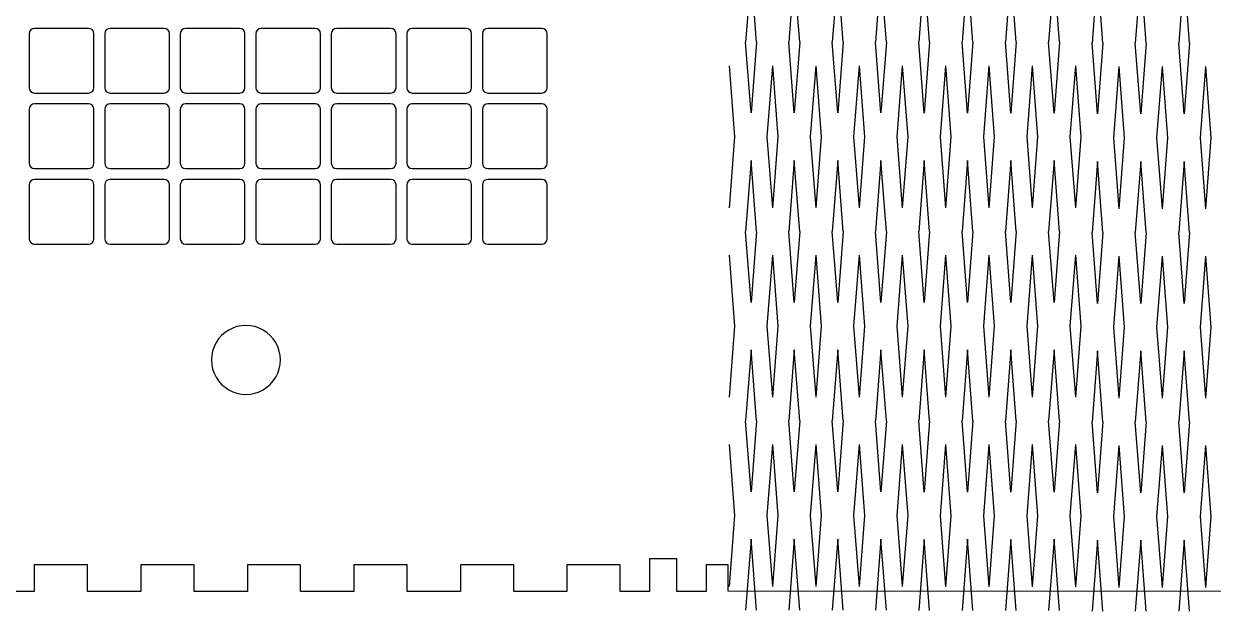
# Model space of a CAD drawing. Extents: x 38 to 561, y 42 to 369.
# Drawn here: x 165.3 to 299.3, y 42.5 to 108.6 of the extents above; entities that cross this region are included whole.
import ezdxf

# ---------------------------------------------------------------- set-up
doc = ezdxf.new("R2010")
doc.units = 0
doc.layers.add('Layer_1', color=7, linetype='CONTINUOUS')

msp = doc.modelspace()

# ---------------------------------------------------------------- linework, layer by layer
at = {"layer": 'Layer_1', "color": 7}
for p, q in [((247.236177, 114.564146), (246.625523, 106.560681)), ((247.846831, 106.560681), (247.236177, 114.564146)), ((252.108416, 114.564146), (251.497762, 106.560681)), ((252.71907, 106.560681), (252.108416, 114.564146)), ((256.993647, 114.564146), (256.382993, 106.560681)), ((257.604301, 106.560681), (256.993647, 114.564146)), ((261.865886, 114.564146), (261.255232, 106.560681)), ((262.47654, 106.560681), (261.865886, 114.564146)), ((266.736247, 114.549893), (266.125593, 106.546429)), ((267.346901, 106.546429), (266.736247, 114.549893)), ((271.608486, 114.549893), (270.997832, 106.546429)), ((272.21914, 106.546429), (271.608486, 114.549893)), ((276.493717, 114.549893), (275.883063, 106.546429)), ((277.104371, 106.546429), (276.493717, 114.549893)), ((281.365956, 114.549893), (280.755302, 106.546429)), ((281.97661, 106.546429), (281.365956, 114.549893)), ((286.259241, 114.455349), (285.648587, 106.451885)), ((286.869895, 106.451885), (286.259241, 114.455349)), ((291.13148, 114.455349), (290.520826, 106.451885)), ((291.742133, 106.451885), (291.13148, 114.455349)), ((296.016696, 114.455349), (295.406042, 106.451885)), ((296.62735, 106.451885), (296.016696, 114.455349)), ((247.236177, 98.57021), (246.625523, 106.560681)), ((247.846831, 106.560681), (247.236177, 98.57021)), ((252.108416, 98.57021), (251.497762, 106.560681)), ((252.71907, 106.560681), (252.108416, 98.57021)), ((256.993647, 98.57021), (256.382993, 106.560681)), ((257.604301, 106.560681), (256.993647, 98.57021)), ((261.865886, 98.57021), (261.255232, 106.560681)), ((262.47654, 106.560681), (261.865886, 98.57021)), ((266.736247, 98.555957), (266.125593, 106.546429)), ((267.346901, 106.546429), (266.736247, 98.555957)), ((271.608486, 98.555957), (270.997832, 106.546429)), ((272.21914, 106.546429), (271.608486, 98.555957)), ((276.493717, 98.555957), (275.883063, 106.546429)), ((277.104371, 106.546429), (276.493717, 98.555957)), ((281.365956, 98.555957), (280.755302, 106.546429)), ((281.97661, 106.546429), (281.365956, 98.555957)), ((286.259241, 98.461413), (285.648587, 106.451885)), ((286.869895, 106.451885), (286.259241, 98.461413)), ((291.13148, 98.461413), (290.520826, 106.451885)), ((291.742133, 106.451885), (291.13148, 98.461413)), ((296.016696, 98.461413), (295.406042, 106.451885)), ((296.62735, 106.451885), (296.016696, 98.461413)), ((245.404215, 95.893726), (244.793562, 103.897191)), ((249.068139, 95.893726), (249.678793, 103.897191)), ((250.289447, 95.893726), (249.678793, 103.897191)), ((253.940378, 95.893726), (254.551032, 103.897191)), ((255.161686, 95.893726), (254.551032, 103.897191)), ((258.825609, 95.893726), (259.436263, 103.897191)), ((260.046917, 95.893726), (259.436263, 103.897191)), ((263.697848, 95.893726), (264.308502, 103.897191)), ((264.919156, 95.893726), (264.308502, 103.897191)), ((268.568209, 95.879474), (269.178863, 103.882939)), ((269.789517, 95.879474), (269.178863, 103.882939)), ((273.440448, 95.879474), (274.051102, 103.882939)), ((274.661756, 95.879474), (274.051102, 103.882939)), ((278.325679, 95.879474), (278.936333, 103.882939)), ((279.546987, 95.879474), (278.936333, 103.882939)), ((283.197918, 95.879474), (283.808572, 103.882939)), ((284.419226, 95.879474), (283.808572, 103.882939)), ((288.091202, 95.78493), (288.701856, 103.788394)), ((289.31251, 95.78493), (288.701856, 103.788394)), ((292.963441, 95.78493), (293.574095, 103.788394)), ((294.184749, 95.78493), (293.574095, 103.788394)), ((297.848658, 95.78493), (298.459312, 103.788394)), ((299.069966, 95.78493), (298.459312, 103.788394)), ((244.793562, 87.890262), (245.404215, 95.893726)), ((249.678793, 87.890262), (249.068139, 95.893726)), ((249.678793, 87.890262), (250.289447, 95.893726)), ((254.551032, 87.890262), (253.940378, 95.893726)), ((254.551032, 87.890262), (255.161686, 95.893726)), ((259.436263, 87.890262), (258.825609, 95.893726)), ((259.436263, 87.890262), (260.046917, 95.893726)), ((264.308502, 87.890262), (263.697848, 95.893726)), ((264.308502, 87.890262), (264.919156, 95.893726)), ((269.178863, 87.87601), (268.568209, 95.879474)), ((269.178863, 87.87601), (269.789517, 95.879474)), ((274.051102, 87.87601), (273.440448, 95.879474)), ((274.051102, 87.87601), (274.661756, 95.879474)), ((278.936333, 87.87601), (278.325679, 95.879474)), ((278.936333, 87.87601), (279.546987, 95.879474)), ((283.808572, 87.87601), (283.197918, 95.879474)), ((283.808572, 87.87601), (284.419226, 95.879474)), ((288.701856, 87.781465), (288.091202, 95.78493)), ((288.701856, 87.781465), (289.31251, 95.78493)), ((293.574095, 87.781465), (292.963441, 95.78493)), ((293.574095, 87.781465), (294.184749, 95.78493)), ((298.459312, 87.781465), (297.848658, 95.78493)), ((298.459312, 87.781465), (299.069966, 95.78493)), ((247.236177, 93.230236), (246.625523, 85.226771)), ((247.846831, 85.226771), (247.236177, 93.230236)), ((252.108416, 93.230236), (251.497762, 85.226771)), ((252.71907, 85.226771), (252.108416, 93.230236)), ((256.993647, 93.230236), (256.382993, 85.226771)), ((257.604301, 85.226771), (256.993647, 93.230236)), ((261.865886, 93.230236), (261.255232, 85.226771)), ((262.47654, 85.226771), (261.865886, 93.230236)), ((266.736247, 93.215984), (266.125593, 85.212519)), ((267.346901, 85.212519), (266.736247, 93.215984)), ((271.608486, 93.215984), (270.997832, 85.212519)), ((272.21914, 85.212519), (271.608486, 93.215984)), ((276.493717, 93.215984), (275.883063, 85.212519)), ((277.104371, 85.212519), (276.493717, 93.215984)), ((281.365956, 93.215984), (280.755302, 85.212519)), ((281.97661, 85.212519), (281.365956, 93.215984)), ((286.259241, 93.121439), (285.648587, 85.117975)), ((286.869895, 85.117975), (286.259241, 93.121439)), ((291.13148, 93.121439), (290.520826, 85.117975)), ((291.742133, 85.117975), (291.13148, 93.121439)), ((296.016696, 93.121439), (295.406042, 85.117975)), ((296.62735, 85.117975), (296.016696, 93.121439)), ((247.236177, 77.223307), (246.625523, 85.226771)), ((247.846831, 85.226771), (247.236177, 77.223307)), ((252.108416, 77.223307), (251.497762, 85.226771)), ((252.71907, 85.226771), (252.108416, 77.223307)), ((256.993647, 77.223307), (256.382993, 85.226771)), ((257.604301, 85.226771), (256.993647, 77.223307)), ((261.865886, 77.223307), (261.255232, 85.226771)), ((262.47654, 85.226771), (261.865886, 77.223307)), ((266.736247, 77.209055), (266.125593, 85.212519)), ((267.346901, 85.212519), (266.736247, 77.209055)), ((271.608486, 77.209055), (270.997832, 85.212519)), ((272.21914, 85.212519), (271.608486, 77.209055)), ((276.493717, 77.209055), (275.883063, 85.212519)), ((277.104371, 85.212519), (276.493717, 77.209055)), ((281.365956, 77.209055), (280.755302, 85.212519)), ((281.97661, 85.212519), (281.365956, 77.209055)), ((286.259241, 77.11451), (285.648587, 85.117975)), ((286.869895, 85.117975), (286.259241, 77.11451)), ((291.13148, 77.11451), (290.520826, 85.117975)), ((291.742133, 85.117975), (291.13148, 77.11451)), ((296.016696, 77.11451), (295.406042, 85.117975)), ((296.62735, 85.117975), (296.016696, 77.11451)), ((245.404215, 74.559816), (244.793562, 82.563281)), ((249.068139, 74.559816), (249.678793, 82.563281)), ((250.289447, 74.559816), (249.678793, 82.563281)), ((253.940378, 74.559816), (254.551032, 82.563281)), ((255.161686, 74.559816), (254.551032, 82.563281)), ((258.825609, 74.559816), (259.436263, 82.563281)), ((260.046917, 74.559816), (259.436263, 82.563281)), ((263.697848, 74.559816), (264.308502, 82.563281)), ((264.919156, 74.559816), (264.308502, 82.563281)), ((268.568209, 74.545564), (269.178863, 82.549029)), ((269.789517, 74.545564), (269.178863, 82.549029)), ((273.440448, 74.545564), (274.051102, 82.549029)), ((274.661756, 74.545564), (274.051102, 82.549029)), ((278.325679, 74.545564), (278.936333, 82.549029)), ((279.546987, 74.545564), (278.936333, 82.549029)), ((283.197918, 74.545564), (283.808572, 82.549029)), ((284.419226, 74.545564), (283.808572, 82.549029)), ((288.091202, 74.45102), (288.701856, 82.454484)), ((289.31251, 74.45102), (288.701856, 82.454484)), ((292.963441, 74.45102), (293.574095, 82.454484)), ((294.184749, 74.45102), (293.574095, 82.454484)), ((297.848658, 74.45102), (298.459312, 82.454484)), ((299.069966, 74.45102), (298.459312, 82.454484)), ((244.793562, 66.556352), (245.404215, 74.559816)), ((249.678793, 66.556352), (249.068139, 74.559816)), ((249.678793, 66.556352), (250.289447, 74.559816)), ((254.551032, 66.556352), (253.940378, 74.559816)), ((254.551032, 66.556352), (255.161686, 74.559816)), ((259.436263, 66.556352), (258.825609, 74.559816)), ((259.436263, 66.556352), (260.046917, 74.559816)), ((264.308502, 66.556352), (263.697848, 74.559816)), ((264.308502, 66.556352), (264.919156, 74.559816)), ((269.178863, 66.5421), (268.568209, 74.545564)), ((269.178863, 66.5421), (269.789517, 74.545564)), ((274.051102, 66.5421), (273.440448, 74.545564)), ((274.051102, 66.5421), (274.661756, 74.545564)), ((278.936333, 66.5421), (278.325679, 74.545564)), ((278.936333, 66.5421), (279.546987, 74.545564)), ((283.808572, 66.5421), (283.197918, 74.545564)), ((283.808572, 66.5421), (284.419226, 74.545564)), ((288.701856, 66.447555), (288.091202, 74.45102)), ((288.701856, 66.447555), (289.31251, 74.45102)), ((293.574095, 66.447555), (292.963441, 74.45102)), ((293.574095, 66.447555), (294.184749, 74.45102)), ((298.459312, 66.447555), (297.848658, 74.45102)), ((298.459312, 66.447555), (299.069966, 74.45102)), ((247.236177, 71.896326), (246.625523, 63.892861)), ((247.846831, 63.892861), (247.236177, 71.896326)), ((252.108416, 71.896326), (251.497762, 63.892861)), ((252.71907, 63.892861), (252.108416, 71.896326)), ((256.993647, 71.896326), (256.382993, 63.892861)), ((257.604301, 63.892861), (256.993647, 71.896326)), ((261.865886, 71.896326), (261.255232, 63.892861)), ((262.47654, 63.892861), (261.865886, 71.896326)), ((266.736247, 71.882074), (266.125593, 63.878609)), ((267.346901, 63.878609), (266.736247, 71.882074)), ((271.608486, 71.882074), (270.997832, 63.878609)), ((272.21914, 63.878609), (271.608486, 71.882074)), ((276.493717, 71.882074), (275.883063, 63.878609)), ((277.104371, 63.878609), (276.493717, 71.882074)), ((281.365956, 71.882074), (280.755302, 63.878609)), ((281.97661, 63.878609), (281.365956, 71.882074)), ((286.259241, 71.787529), (285.648587, 63.784065)), ((286.869895, 63.784065), (286.259241, 71.787529)), ((291.13148, 71.787529), (290.520826, 63.784065)), ((291.742133, 63.784065), (291.13148, 71.787529)), ((296.016696, 71.787529), (295.406042, 63.784065)), ((296.62735, 63.784065), (296.016696, 71.787529)), ((247.236177, 55.889397), (246.625523, 63.892861)), ((247.846831, 63.892861), (247.236177, 55.889397)), ((252.108416, 55.889397), (251.497762, 63.892861)), ((252.71907, 63.892861), (252.108416, 55.889397)), ((256.993647, 55.889397), (256.382993, 63.892861)), ((257.604301, 63.892861), (256.993647, 55.889397)), ((261.865886, 55.889397), (261.255232, 63.892861)), ((262.47654, 63.892861), (261.865886, 55.889397)), ((266.736247, 55.875145), (266.125593, 63.878609)), ((267.346901, 63.878609), (266.736247, 55.875145)), ((271.608486, 55.875145), (270.997832, 63.878609)), ((272.21914, 63.878609), (271.608486, 55.875145)), ((276.493717, 55.875145), (275.883063, 63.878609)), ((277.104371, 63.878609), (276.493717, 55.875145)), ((281.365956, 55.875145), (280.755302, 63.878609)), ((281.97661, 63.878609), (281.365956, 55.875145)), ((286.259241, 55.7806), (285.648587, 63.784065)), ((286.869895, 63.784065), (286.259241, 55.7806)), ((291.13148, 55.7806), (290.520826, 63.784065)), ((291.742133, 63.784065), (291.13148, 55.7806)), ((296.016696, 55.7806), (295.406042, 63.784065)), ((296.62735, 63.784065), (296.016696, 55.7806)), ((245.404215, 53.225906), (244.793562, 61.229371)), ((249.068139, 53.225906), (249.678793, 61.229371)), ((250.289447, 53.225906), (249.678793, 61.229371)), ((253.940378, 53.225906), (254.551032, 61.229371)), ((255.161686, 53.225906), (254.551032, 61.229371)), ((258.825609, 53.225906), (259.436263, 61.229371)), ((260.046917, 53.225906), (259.436263, 61.229371)), ((263.697848, 53.225906), (264.308502, 61.229371)), ((264.919156, 53.225906), (264.308502, 61.229371)), ((268.568209, 53.211654), (269.178863, 61.215119)), ((269.789517, 53.211654), (269.178863, 61.215119)), ((273.440448, 53.211654), (274.051102, 61.215119)), ((274.661756, 53.211654), (274.051102, 61.215119)), ((278.325679, 53.211654), (278.936333, 61.215119)), ((279.546987, 53.211654), (278.936333, 61.215119)), ((283.197918, 53.211654), (283.808572, 61.215119)), ((284.419226, 53.211654), (283.808572, 61.215119)), ((288.091202, 53.11711), (288.701856, 61.120574)), ((289.31251, 53.11711), (288.701856, 61.120574)), ((292.963441, 53.11711), (293.574095, 61.120574)), ((294.184749, 53.11711), (293.574095, 61.120574)), ((297.848658, 53.11711), (298.459312, 61.120574)), ((299.069966, 53.11711), (298.459312, 61.120574)), ((244.793562, 45.222442), (245.404215, 53.225906)), ((249.678793, 45.222442), (249.068139, 53.225906)), ((249.678793, 45.222442), (250.289447, 53.225906)), ((254.551032, 45.222442), (253.940378, 53.225906)), ((254.551032, 45.222442), (255.161686, 53.225906)), ((259.436263, 45.222442), (258.825609, 53.225906)), ((259.436263, 45.222442), (260.046917, 53.225906)), ((264.308502, 45.222442), (263.697848, 53.225906)), ((264.308502, 45.222442), (264.919156, 53.225906)), ((269.178863, 45.20819), (268.568209, 53.211654)), ((269.178863, 45.20819), (269.789517, 53.211654)), ((274.051102, 45.20819), (273.440448, 53.211654)), ((274.051102, 45.20819), (274.661756, 53.211654)), ((278.936333, 45.20819), (278.325679, 53.211654)), ((278.936333, 45.20819), (279.546987, 53.211654)), ((283.808572, 45.20819), (283.197918, 53.211654)), ((283.808572, 45.20819), (284.419226, 53.211654)), ((288.701856, 45.113645), (288.091202, 53.11711)), ((288.701856, 45.113645), (289.31251, 53.11711)), ((293.574095, 45.113645), (292.963441, 53.11711)), ((293.574095, 45.113645), (294.184749, 53.11711)), ((298.459312, 45.113645), (297.848658, 53.11711)), ((298.459312, 45.113645), (299.069966, 53.11711)), ((247.236177, 50.549423), (246.625523, 42.558951)), ((247.846831, 42.558951), (247.236177, 50.549423)), ((252.108416, 50.562416), (251.497762, 42.558951)), ((252.71907, 42.558951), (252.108416, 50.562416)), ((256.993647, 50.549423), (256.382993, 42.558951)), ((257.604301, 42.558951), (256.993647, 50.549423)), ((261.865886, 50.562416), (261.255232, 42.558951)), ((262.47654, 42.558951), (261.865886, 50.562416)), ((266.736247, 50.535171), (266.125593, 42.544699)), ((267.346901, 42.544699), (266.736247, 50.535171)), ((271.608486, 50.548164), (270.997832, 42.544699)), ((272.21914, 42.544699), (271.608486, 50.548164)), ((276.493717, 50.535171), (275.883063, 42.544699)), ((277.104371, 42.544699), (276.493717, 50.535171)), ((281.365956, 50.548164), (280.755302, 42.544699)), ((281.97661, 42.544699), (281.365956, 50.548164)), ((286.259241, 50.440627), (285.648587, 42.450155)), ((286.869895, 42.450155), (286.259241, 50.440627)), ((291.13148, 50.453619), (290.520826, 42.450155)), ((291.742133, 42.450155), (291.13148, 50.453619)), ((296.016696, 50.440627), (295.406042, 42.450155)), ((296.62735, 42.450155), (296.016696, 50.440627))]:
    msp.add_line(p, q, dxfattribs=at)
at = {"layer": 'Layer_1', "color": 1}
for p, q in [((165.916288, 107.4969), (165.916288, 101.419234)), ((172.601717, 108.104662), (166.524054, 108.104662)), ((172.601717, 108.104662), (172.601717, 108.104662)), ((173.209486, 101.419234), (173.209486, 107.4969)), ((174.425013, 107.4969), (174.425013, 101.419234)), ((181.110448, 108.104662), (175.032782, 108.104662)), ((181.110448, 108.104662), (181.110448, 108.104662)), ((181.71821, 101.419234), (181.71821, 107.4969)), ((182.933745, 107.4969), (182.933745, 101.419234)), ((189.619173, 108.104662), (183.541507, 108.104662)), ((189.619173, 108.104662), (189.619173, 108.104662)), ((190.226942, 101.419234), (190.226942, 107.4969)), ((191.442469, 107.4969), (191.442469, 101.419234)), ((198.127901, 108.104662), (192.050239, 108.104662)), ((198.127901, 108.104662), (198.127901, 108.104662)), ((198.735667, 101.419234), (198.735667, 107.4969)), ((199.951198, 107.4969), (199.951198, 101.419234)), ((206.636629, 108.104662), (200.558963, 108.104662)), ((206.636629, 108.104662), (206.636629, 108.104662)), ((207.244395, 101.419234), (207.244395, 107.4969)), ((208.459926, 107.4969), (208.459926, 101.419234)), ((215.145357, 108.104662), (209.067691, 108.104662)), ((215.145357, 108.104662), (215.145357, 108.104662)), ((215.753123, 101.419234), (215.753123, 107.4969)), ((216.968654, 107.4969), (216.968654, 101.419234)), ((223.654082, 108.104662), (217.57642, 108.104662)), ((223.654082, 108.104662), (223.654082, 108.104662)), ((224.261851, 101.419234), (224.261851, 107.4969)), ((166.524054, 100.811469), (172.601717, 100.811469)), ((175.032782, 100.811469), (181.110448, 100.811469)), ((183.541507, 100.811469), (189.619173, 100.811469)), ((192.050239, 100.811469), (198.127901, 100.811469)), ((200.558963, 100.811469), (206.636629, 100.811469)), ((209.067691, 100.811469), (215.145357, 100.811469)), ((217.57642, 100.811469), (223.654082, 100.811469)), ((172.601717, 99.595938), (166.524054, 99.595938)), ((172.601717, 99.595938), (172.601717, 99.595938)), ((181.110448, 99.595938), (175.032782, 99.595938)), ((181.110448, 99.595938), (181.110448, 99.595938)), ((189.619173, 99.595938), (183.541507, 99.595938)), ((189.619173, 99.595938), (189.619173, 99.595938)), ((198.127901, 99.595938), (192.050239, 99.595938)), ((198.127901, 99.595938), (198.127901, 99.595938)), ((206.636629, 99.595938), (200.558963, 99.595938)), ((206.636629, 99.595938), (206.636629, 99.595938)), ((215.145357, 99.595938), (209.067691, 99.595938)), ((215.145357, 99.595938), (215.145357, 99.595938)), ((223.654082, 99.595938), (217.57642, 99.595938)), ((223.654082, 99.595938), (223.654082, 99.595938)), ((165.916288, 98.988169), (165.916288, 92.91051)), ((173.209486, 92.91051), (173.209486, 98.988169)), ((174.425013, 98.988169), (174.425013, 92.91051)), ((181.71821, 92.91051), (181.71821, 98.988169)), ((182.933745, 98.988169), (182.933745, 92.91051)), ((190.226942, 92.91051), (190.226942, 98.988169)), ((191.442469, 98.988169), (191.442469, 92.91051)), ((198.735667, 92.91051), (198.735667, 98.988169)), ((199.951198, 98.988169), (199.951198, 92.91051)), ((207.244395, 92.91051), (207.244395, 98.988169)), ((208.459926, 98.988169), (208.459926, 92.91051)), ((215.753123, 92.91051), (215.753123, 98.988169)), ((216.968654, 98.988169), (216.968654, 92.91051)), ((224.261851, 92.91051), (224.261851, 98.988169)), ((166.524054, 92.302741), (172.601717, 92.302741)), ((175.032782, 92.302741), (181.110448, 92.302741)), ((183.541507, 92.302741), (189.619173, 92.302741)), ((192.050239, 92.302741), (198.127901, 92.302741)), ((200.558963, 92.302741), (206.636629, 92.302741)), ((209.067691, 92.302741), (215.145357, 92.302741)), ((217.57642, 92.302741), (223.654082, 92.302741)), ((165.916288, 90.47944), (165.916288, 84.401778)), ((172.601717, 91.087209), (166.524054, 91.087209)), ((172.601717, 91.087209), (172.601717, 91.087209)), ((173.209486, 84.401778), (173.209486, 90.47944)), ((174.425013, 90.47944), (174.425013, 84.401778)), ((181.110448, 91.087209), (175.032782, 91.087209)), ((181.110448, 91.087209), (181.110448, 91.087209)), ((181.71821, 84.401778), (181.71821, 90.47944)), ((182.933745, 90.47944), (182.933745, 84.401778)), ((189.619173, 91.087209), (183.541507, 91.087209)), ((189.619173, 91.087209), (189.619173, 91.087209)), ((190.226942, 84.401778), (190.226942, 90.47944)), ((191.442469, 90.47944), (191.442469, 84.401778)), ((198.127901, 91.087209), (192.050239, 91.087209)), ((198.127901, 91.087209), (198.127901, 91.087209)), ((198.735667, 84.401778), (198.735667, 90.47944)), ((199.951198, 90.47944), (199.951198, 84.401778)), ((206.636629, 91.087209), (200.558963, 91.087209)), ((206.636629, 91.087209), (206.636629, 91.087209)), ((207.244395, 84.401778), (207.244395, 90.47944)), ((208.459926, 90.47944), (208.459926, 84.401778)), ((215.145357, 91.087209), (209.067691, 91.087209)), ((215.145357, 91.087209), (215.145357, 91.087209)), ((215.753123, 84.401778), (215.753123, 90.47944)), ((216.968654, 90.47944), (216.968654, 84.401778)), ((223.654082, 91.087209), (217.57642, 91.087209)), ((223.654082, 91.087209), (223.654082, 91.087209)), ((224.261851, 84.401778), (224.261851, 90.47944)), ((166.524054, 83.794012), (172.601717, 83.794012)), ((175.032782, 83.794012), (181.110448, 83.794012)), ((183.541507, 83.794012), (189.619173, 83.794012)), ((192.050239, 83.794012), (198.127901, 83.794012)), ((200.558963, 83.794012), (206.636629, 83.794012)), ((209.067691, 83.794012), (215.145357, 83.794012)), ((217.57642, 83.794012), (223.654082, 83.794012)), ((190.336716, 66.873088), (190.336716, 66.873088)), ((238.881442, 48.362811), (235.781442, 48.362811)), ((235.781442, 48.362811), (235.781442, 44.662813)), ((238.881442, 44.662801), (238.881442, 48.362811)), ((172.495845, 47.656803), (166.49584, 47.656803)), ((166.49584, 47.656803), (166.49584, 44.656801)), ((172.495845, 44.656801), (172.495845, 47.656803)), ((184.495854, 47.656803), (178.495849, 47.656803)), ((178.495849, 47.656803), (178.495849, 44.656801)), ((184.495854, 44.656801), (184.495854, 47.656803)), ((196.495863, 47.656803), (190.495858, 47.656803)), ((190.495858, 47.656803), (190.495858, 44.656801)), ((196.495863, 44.656801), (196.495863, 47.656803)), ((208.495872, 47.656803), (202.495868, 47.656803)), ((202.495868, 47.656803), (202.495868, 44.656801)), ((208.495872, 44.656801), (208.495872, 47.656803)), ((220.495881, 47.656803), (214.495877, 47.656803)), ((214.495877, 47.656803), (214.495877, 44.656801)), ((220.496446, 44.656801), (220.495881, 47.656803)), ((232.496446, 47.656801), (226.496445, 47.656801)), ((226.496445, 47.656801), (226.496445, 44.656801)), ((232.496444, 44.656801), (232.496446, 47.656801)), ((244.637442, 47.656818), (242.171441, 47.656818)), ((242.171441, 47.656818), (242.171441, 44.662801)), ((244.637442, 44.693484), (244.637442, 47.656818)), ((166.49584, 44.656801), (160.495835, 44.656801)), ((178.495849, 44.656801), (172.495845, 44.656801)), ((190.495858, 44.656801), (184.495854, 44.656801)), ((202.495868, 44.656801), (196.495863, 44.656801)), ((214.495877, 44.656801), (208.495872, 44.656801)), ((226.496445, 44.656801), (220.496446, 44.656801)), ((235.781442, 44.662813), (232.496444, 44.656801)), ((242.171441, 44.662801), (238.881442, 44.662801)), ((301.48672, 44.667746), (244.637442, 44.693484))]:
    msp.add_line(p, q, dxfattribs=at)
for points in [[(166.524054, 108.104662), (166.189342, 108.104662), (165.916288, 107.831609), (165.916288, 107.4969)], [(173.209486, 107.4969), (173.209486, 107.831609), (172.936429, 108.104662), (172.601717, 108.104662)], [(175.032782, 108.104662), (174.698074, 108.104662), (174.425013, 107.831609), (174.425013, 107.4969)], [(181.71821, 107.4969), (181.71821, 107.831609), (181.445157, 108.104662), (181.110448, 108.104662)], [(183.541507, 108.104662), (183.206798, 108.104662), (182.933745, 107.831609), (182.933745, 107.4969)], [(190.226942, 107.4969), (190.226942, 107.831609), (189.953881, 108.104662), (189.619173, 108.104662)], [(192.050239, 108.104662), (191.715527, 108.104662), (191.442469, 107.831609), (191.442469, 107.4969)], [(198.735667, 107.4969), (198.735667, 107.831609), (198.462613, 108.104662), (198.127901, 108.104662)], [(200.558963, 108.104662), (200.224255, 108.104662), (199.951198, 107.831609), (199.951198, 107.4969)], [(207.244395, 107.4969), (207.244395, 107.831609), (206.971338, 108.104662), (206.636629, 108.104662)], [(209.067691, 108.104662), (208.732983, 108.104662), (208.459926, 107.831609), (208.459926, 107.4969)], [(215.753123, 107.4969), (215.753123, 107.831609), (215.480066, 108.104662), (215.145357, 108.104662)], [(217.57642, 108.104662), (217.241708, 108.104662), (216.968654, 107.831609), (216.968654, 107.4969)], [(224.261851, 107.4969), (224.261851, 107.831609), (223.988794, 108.104662), (223.654082, 108.104662)], [(165.916288, 101.419234), (165.916288, 101.084529), (166.189342, 100.811469), (166.524054, 100.811469)], [(172.601717, 100.811469), (172.936429, 100.811469), (173.209486, 101.084529), (173.209486, 101.419234)], [(174.425013, 101.419234), (174.425013, 101.084529), (174.698074, 100.811469), (175.032782, 100.811469)], [(181.110448, 100.811469), (181.445157, 100.811469), (181.71821, 101.084529), (181.71821, 101.419234)], [(182.933745, 101.419234), (182.933745, 101.084529), (183.206798, 100.811469), (183.541507, 100.811469)], [(189.619173, 100.811469), (189.953881, 100.811469), (190.226942, 101.084529), (190.226942, 101.419234)], [(191.442469, 101.419234), (191.442469, 101.084529), (191.715527, 100.811469), (192.050239, 100.811469)], [(198.127901, 100.811469), (198.462613, 100.811469), (198.735667, 101.084529), (198.735667, 101.419234)], [(199.951198, 101.419234), (199.951198, 101.084529), (200.224255, 100.811469), (200.558963, 100.811469)], [(206.636629, 100.811469), (206.971338, 100.811469), (207.244395, 101.084529), (207.244395, 101.419234)], [(208.459926, 101.419234), (208.459926, 101.084529), (208.732983, 100.811469), (209.067691, 100.811469)], [(215.145357, 100.811469), (215.480066, 100.811469), (215.753123, 101.084529), (215.753123, 101.419234)], [(216.968654, 101.419234), (216.968654, 101.084529), (217.241708, 100.811469), (217.57642, 100.811469)], [(223.654082, 100.811469), (223.988794, 100.811469), (224.261851, 101.084529), (224.261851, 101.419234)], [(166.524054, 99.595938), (166.189342, 99.595938), (165.916288, 99.322877), (165.916288, 98.988169)], [(173.209486, 98.988169), (173.209486, 99.322877), (172.936429, 99.595938), (172.601717, 99.595938)], [(175.032782, 99.595938), (174.698074, 99.595938), (174.425013, 99.322877), (174.425013, 98.988169)], [(181.71821, 98.988169), (181.71821, 99.322877), (181.445157, 99.595938), (181.110448, 99.595938)], [(183.541507, 99.595938), (183.206798, 99.595938), (182.933745, 99.322877), (182.933745, 98.988169)], [(190.226942, 98.988169), (190.226942, 99.322877), (189.953881, 99.595938), (189.619173, 99.595938)], [(192.050239, 99.595938), (191.715527, 99.595938), (191.442469, 99.322877), (191.442469, 98.988169)], [(198.735667, 98.988169), (198.735667, 99.322877), (198.462613, 99.595938), (198.127901, 99.595938)], [(200.558963, 99.595938), (200.224255, 99.595938), (199.951198, 99.322877), (199.951198, 98.988169)], [(207.244395, 98.988169), (207.244395, 99.322877), (206.971338, 99.595938), (206.636629, 99.595938)], [(209.067691, 99.595938), (208.732983, 99.595938), (208.459926, 99.322877), (208.459926, 98.988169)], [(215.753123, 98.988169), (215.753123, 99.322877), (215.480066, 99.595938), (215.145357, 99.595938)], [(217.57642, 99.595938), (217.241708, 99.595938), (216.968654, 99.322877), (216.968654, 98.988169)], [(224.261851, 98.988169), (224.261851, 99.322877), (223.988794, 99.595938), (223.654082, 99.595938)], [(165.916288, 92.91051), (165.916288, 92.575794), (166.189342, 92.302741), (166.524054, 92.302741)], [(172.601717, 92.302741), (172.936429, 92.302741), (173.209486, 92.575794), (173.209486, 92.91051)], [(174.425013, 92.91051), (174.425013, 92.575794), (174.698074, 92.302741), (175.032782, 92.302741)], [(181.110448, 92.302741), (181.445157, 92.302741), (181.71821, 92.575794), (181.71821, 92.91051)], [(182.933745, 92.91051), (182.933745, 92.575794), (183.206798, 92.302741), (183.541507, 92.302741)], [(189.619173, 92.302741), (189.953881, 92.302741), (190.226942, 92.575794), (190.226942, 92.91051)], [(191.442469, 92.91051), (191.442469, 92.575794), (191.715527, 92.302741), (192.050239, 92.302741)], [(198.127901, 92.302741), (198.462613, 92.302741), (198.735667, 92.575794), (198.735667, 92.91051)], [(199.951198, 92.91051), (199.951198, 92.575794), (200.224255, 92.302741), (200.558963, 92.302741)], [(206.636629, 92.302741), (206.971338, 92.302741), (207.244395, 92.575794), (207.244395, 92.91051)], [(208.459926, 92.91051), (208.459926, 92.575794), (208.732983, 92.302741), (209.067691, 92.302741)], [(215.145357, 92.302741), (215.480066, 92.302741), (215.753123, 92.575794), (215.753123, 92.91051)], [(216.968654, 92.91051), (216.968654, 92.575794), (217.241708, 92.302741), (217.57642, 92.302741)], [(223.654082, 92.302741), (223.988794, 92.302741), (224.261851, 92.575794), (224.261851, 92.91051)], [(166.524054, 91.087209), (166.189342, 91.087209), (165.916288, 90.814152), (165.916288, 90.47944)], [(173.209486, 90.47944), (173.209486, 90.814152), (172.936429, 91.087209), (172.601717, 91.087209)], [(175.032782, 91.087209), (174.698074, 91.087209), (174.425013, 90.814152), (174.425013, 90.47944)], [(181.71821, 90.47944), (181.71821, 90.814152), (181.445157, 91.087209), (181.110448, 91.087209)], [(183.541507, 91.087209), (183.206798, 91.087209), (182.933745, 90.814152), (182.933745, 90.47944)], [(190.226942, 90.47944), (190.226942, 90.814152), (189.953881, 91.087209), (189.619173, 91.087209)], [(192.050239, 91.087209), (191.715527, 91.087209), (191.442469, 90.814152), (191.442469, 90.47944)], [(198.735667, 90.47944), (198.735667, 90.814152), (198.462613, 91.087209), (198.127901, 91.087209)], [(200.558963, 91.087209), (200.224255, 91.087209), (199.951198, 90.814152), (199.951198, 90.47944)], [(207.244395, 90.47944), (207.244395, 90.814152), (206.971338, 91.087209), (206.636629, 91.087209)], [(209.067691, 91.087209), (208.732983, 91.087209), (208.459926, 90.814152), (208.459926, 90.47944)], [(215.753123, 90.47944), (215.753123, 90.814152), (215.480066, 91.087209), (215.145357, 91.087209)], [(217.57642, 91.087209), (217.241708, 91.087209), (216.968654, 90.814152), (216.968654, 90.47944)], [(224.261851, 90.47944), (224.261851, 90.814152), (223.988794, 91.087209), (223.654082, 91.087209)], [(165.916288, 84.401778), (165.916288, 84.067069), (166.189342, 83.794012), (166.524054, 83.794012)], [(172.601717, 83.794012), (172.936429, 83.794012), (173.209486, 84.067069), (173.209486, 84.401778)], [(174.425013, 84.401778), (174.425013, 84.067069), (174.698074, 83.794012), (175.032782, 83.794012)], [(181.110448, 83.794012), (181.445157, 83.794012), (181.71821, 84.067069), (181.71821, 84.401778)], [(182.933745, 84.401778), (182.933745, 84.067069), (183.206798, 83.794012), (183.541507, 83.794012)], [(189.619173, 83.794012), (189.953881, 83.794012), (190.226942, 84.067069), (190.226942, 84.401778)], [(191.442469, 84.401778), (191.442469, 84.067069), (191.715527, 83.794012), (192.050239, 83.794012)], [(198.127901, 83.794012), (198.462613, 83.794012), (198.735667, 84.067069), (198.735667, 84.401778)], [(199.951198, 84.401778), (199.951198, 84.067069), (200.224255, 83.794012), (200.558963, 83.794012)], [(206.636629, 83.794012), (206.971338, 83.794012), (207.244395, 84.067069), (207.244395, 84.401778)], [(208.459926, 84.401778), (208.459926, 84.067069), (208.732983, 83.794012), (209.067691, 83.794012)], [(215.145357, 83.794012), (215.480066, 83.794012), (215.753123, 84.067069), (215.753123, 84.401778)], [(216.968654, 84.401778), (216.968654, 84.067069), (217.241708, 83.794012), (217.57642, 83.794012)], [(223.654082, 83.794012), (223.988794, 83.794012), (224.261851, 84.067069), (224.261851, 84.401778)], [(190.336716, 74.645217), (188.948359, 74.645217), (187.665464, 73.904537), (186.971285, 72.702185)], [(193.702146, 72.702185), (193.007968, 73.904537), (191.725073, 74.645217), (190.336716, 74.645217)], [(186.971285, 72.702185), (186.277107, 71.499832), (186.277107, 70.018473), (186.971285, 68.81612)], [(193.702146, 68.81612), (194.396325, 70.018473), (194.396325, 71.499832), (193.702146, 72.702185)], [(186.971285, 68.81612), (187.665464, 67.613768), (188.948359, 66.873088), (190.336716, 66.873088)], [(190.336716, 66.873088), (191.725073, 66.873088), (193.007968, 67.613768), (193.702146, 68.81612)]]:
    msp.add_open_spline(points, degree=3, dxfattribs=at)

doc.saveas('drawing.dxf')
